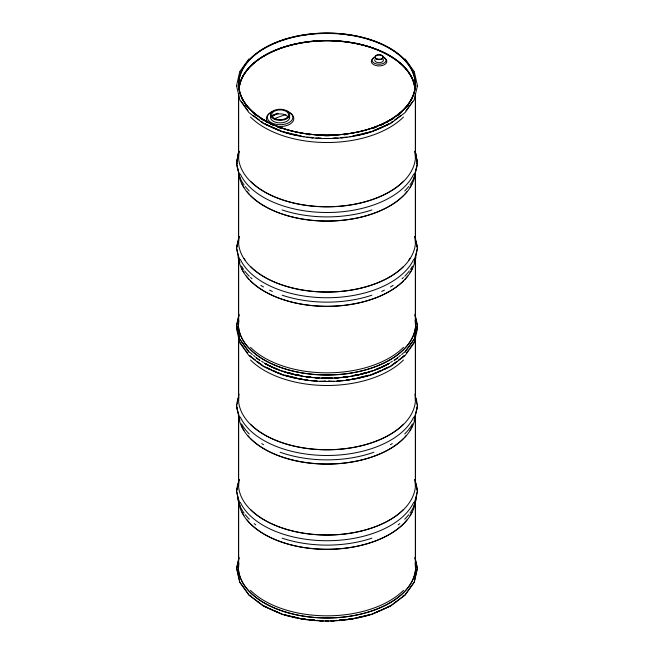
<?xml version="1.0" encoding="UTF-8"?>
<svg xmlns="http://www.w3.org/2000/svg" width="654" height="654" viewBox="0 0 654 654"><rect width="100%" height="100%" fill="white"/><g stroke="black" fill="none" stroke-linecap="round" stroke-linejoin="round"><path stroke-width="0.98" d="M238.669 483.976L238.669 414.023M238.669 240.991L238.669 172.051M415.331 414.023L415.331 483.976M415.331 172.051L415.331 240.991M239.045 479.349L236.47 491.113L239.707 505.771M236.977 85.404L236.977 86.066M236.977 328.39L236.977 329.044M417.023 86.066L417.023 85.404M417.023 329.044L417.023 328.39M239.691 71.817L236.544 85.731L239.879 100.005L248.888 112.562L263.439 123.549L282.258 131.846C311.279 140.741 342.721 140.741 371.742 131.846L390.561 123.549L405.112 112.562L414.121 100.005L417.456 85.731L414.309 71.817M236.535 162.11L239.045 151.123M236.723 162.135L239.135 151.532M239.045 236.364L236.47 248.136L239.707 262.794M239.135 236.781L236.658 248.136L239.797 262.377M239.029 314.263L236.544 325.283L239.691 339.197L249.158 352.351M238.988 315.285L236.732 325.283L239.65 338.167M237.05 326.379L236.609 329.126L239.691 342.631L248.888 355.547L263.439 366.534L282.054 374.783M239.045 394.1L236.47 405.864L239.707 420.53M236.805 404.744L236.723 406.616L239.797 420.105M239.135 479.766L236.658 491.113L239.879 505.714M239.029 557.241L236.544 568.269L239.691 582.183L248.888 595.091L263.439 606.078L282.258 614.376C311.279 623.27 342.721 623.27 371.742 614.376L390.561 606.078L405.112 595.091L414.309 582.183L417.456 568.269L414.971 557.241M238.988 558.263L236.732 568.269L239.65 581.153M414.121 177.487L417.277 163.639M414.293 177.545L417.465 163.663M414.203 262.377L417.342 248.136L414.865 236.781M414.293 262.794L417.53 248.136L414.955 236.364M414.35 338.167L417.268 325.283L415.012 315.285M414.203 420.105L417.277 406.616L417.195 404.744M414.293 420.53L417.53 405.864L414.955 394.1M414.121 505.714L417.342 491.113L414.865 479.766M414.293 505.771L417.53 491.113L414.955 479.349M414.35 581.153L417.268 568.269L415.012 558.263M414.137 339.132L404.728 352.204M413.957 342.5L409.878 348.263M414.137 582.117L404.973 594.968L390.463 605.915L371.881 614.155L350.135 619.354L339.074 620.196M239.879 71.466L248.888 58.909M405.954 110.755L412.682 101.37M406.51 352.956L408.758 349.825M404.842 352.351L414.309 339.197L417.456 325.283L414.971 314.263M390.373 123.222L392.743 121.44M394.329 120.246L400.657 115.488M390.373 366.207L396.7 361.441M398.286 360.256L404.613 355.49M371.807 131.446L387.585 124.456M372.739 374.023L376.451 372.371M378.306 371.554L381.094 370.319M382.95 369.494L389.441 366.616M371.946 374.783L390.561 366.534L405.112 355.547L414.309 342.631L417.391 329.126L416.95 326.379M353.046 135.934L370.671 131.724M351.092 379.385L355.008 378.453M356.961 377.979L368.709 375.175M371.742 374.832C342.721 383.726 311.279 383.726 282.258 374.832M329.011 620.957L324.989 620.957M330.998 620.793A88.331 50.996 0 0 0 334.006 620.687A88.666 51.192 0 0 1 331.014 620.818L337.055 620.352M314.926 620.196L303.865 619.354L282.119 614.155L263.537 605.915L249.027 594.968L239.863 582.117M316.945 620.352L322.978 620.809A88.666 51.192 0 0 1 319.961 620.711A88.331 50.996 0 0 0 323.002 620.793M283.329 131.724L300.954 135.934M285.291 375.175L297.039 377.979M298.992 378.453L302.908 379.385M266.415 124.456L282.193 131.446M264.559 366.616L271.05 369.494M272.906 370.319L275.694 371.554M277.549 372.371L281.261 374.023M253.343 115.488L259.671 120.246M261.257 121.44L263.627 123.222M249.387 355.49L255.714 360.256M257.3 361.441L263.627 366.207M249.272 352.204L239.863 339.132M405.112 58.909L414.121 71.466M241.318 101.37L248.046 110.755M244.122 348.263L240.043 342.5M245.242 349.825L247.49 352.956M414.955 151.123L417.465 162.11M414.865 151.532L417.277 162.135M236.723 163.639L239.879 177.487M236.535 163.663L239.707 177.545M415.519 93.448L415.519 155.742M415.519 172.059L415.519 240.983M415.519 256.303L415.519 323.697M415.519 336.426L415.519 398.719M415.519 414.031L415.519 483.968M415.519 499.28L415.519 566.683M415.331 93.563L415.331 155.742M415.331 256.286L415.331 321.85M415.331 336.548L415.331 398.719M415.331 499.272L415.331 564.827M238.669 93.563L238.669 155.742M238.669 256.286L238.669 321.85M238.669 336.548L238.669 398.719M238.669 499.272L238.669 564.827M238.481 93.448L238.481 155.742M238.481 172.059L238.481 240.983M238.481 256.303L238.481 323.697M238.481 336.426L238.481 398.719M238.481 414.031L238.481 483.968M238.481 499.28L238.481 566.683M382.598 56.669A7.039 4.063 0 0 1 384.846 62.522A7.039 4.063 0 0 1 374.554 63.307A7.039 4.063 0 0 1 374.096 57.315M286.485 110.951A12.769 7.374 0 0 1 289.886 122.077A12.769 7.374 0 0 1 270.315 122.077A12.769 7.374 0 0 1 273.715 110.951M403.493 117.025A88.331 50.996 0 0 1 250.507 117.025M239.053 86.778A88.331 50.996 0 0 1 239.92 82.976M240.541 81.096A88.331 50.996 0 0 1 241.269 79.24M241.678 78.325A88.331 50.996 0 0 1 327 40.532A88.331 50.996 0 0 1 412.322 78.325M412.731 79.24A88.331 50.996 0 0 1 413.459 81.096M414.08 82.976A88.331 50.996 0 0 1 414.947 86.778M239.102 87.889A88.143 50.889 0 0 1 327 40.785A88.143 50.889 0 0 1 414.898 87.889M415.265 319.953A88.331 50.996 0 0 1 415.265 323.746M403.493 347.348A88.331 50.996 0 0 1 250.507 347.348M238.735 323.746A88.331 50.996 0 0 1 238.735 319.953M413.68 174.103A89.745 51.813 0 0 1 327 212.501A89.745 51.813 0 0 1 240.32 174.103M237.402 163.582A89.745 51.813 0 0 1 237.32 158.767M237.508 156.829A89.745 51.813 0 0 1 238.26 152.962M274.263 118.775A89.745 51.813 0 0 1 285.855 114.646M415.74 152.962A89.745 51.813 0 0 1 416.492 156.829M416.68 158.767A89.745 51.813 0 0 1 416.598 163.582M272.767 116.306A8.469 4.889 0 0 1 281.212 113.902A8.469 4.889 0 0 1 288.283 117.491M289.395 115.897A9.622 5.551 0 0 1 280.1 122.887A9.622 5.551 0 0 1 270.805 115.897M415.265 153.845A88.331 50.996 0 0 1 415.265 157.63M403.493 181.24A88.331 50.996 0 0 1 250.507 181.24M238.735 157.63A88.331 50.996 0 0 1 238.735 153.845M272.309 115.693A88.331 50.996 0 0 1 277.95 113.33M415.38 152.889A88.519 51.102 0 0 1 327 206.844A88.519 51.102 0 0 1 238.62 152.889M272.195 115.611A88.519 51.102 0 0 1 277.844 113.24M238.996 88.552A88.143 50.889 0 0 1 327 40.507A88.143 50.889 0 0 1 415.004 88.552M413.68 259.352A89.745 51.813 0 0 1 327 297.75A89.745 51.813 0 0 1 240.32 259.352M237.255 245.937A89.745 51.813 0 0 1 237.32 244.016M416.68 244.016A89.745 51.813 0 0 1 416.745 245.937M410.009 258.42A88.331 50.996 0 0 1 408.897 260.096M403.493 266.489A88.331 50.996 0 0 1 250.507 266.489M245.103 260.096A88.331 50.996 0 0 1 243.991 258.42M238.735 242.887A88.331 50.996 0 0 1 238.735 239.094M415.265 239.094A88.331 50.996 0 0 1 415.265 242.887M415.38 238.138A88.519 51.102 0 0 1 327 292.093A88.519 51.102 0 0 1 238.62 238.138M415.503 256.229A88.519 51.102 0 0 1 414.963 260.995M414.522 262.9A88.519 51.102 0 0 1 327 306.383A88.519 51.102 0 0 1 239.478 262.9M239.037 260.995A88.519 51.102 0 0 1 238.497 256.229M412.322 268.475A88.331 50.996 0 0 1 410.009 272.71M407.687 276.029A88.331 50.996 0 0 1 404.981 279.233M403.493 280.779A88.331 50.996 0 0 1 250.507 280.779M249.019 279.233A88.331 50.996 0 0 1 246.313 276.029M243.991 272.71A88.331 50.996 0 0 1 241.678 268.475M415.977 257.087A89.745 51.813 0 0 1 414.84 260.921M412.445 266.162A89.745 51.813 0 0 1 410.467 269.366M409.33 270.936A89.745 51.813 0 0 1 404.72 276.233M403.387 277.517A89.745 51.813 0 0 1 401.989 278.784M393.144 285.34A89.745 51.813 0 0 1 390.454 286.967M384.397 290.155A89.745 51.813 0 0 1 381.634 291.431M371.873 295.199A89.745 51.813 0 0 1 282.127 295.199M272.366 291.431A89.745 51.813 0 0 1 269.603 290.155M263.546 286.967A89.745 51.813 0 0 1 260.856 285.34M252.011 278.784A89.745 51.813 0 0 1 250.613 277.517M249.28 276.233A89.745 51.813 0 0 1 244.67 270.936M243.533 269.366A89.745 51.813 0 0 1 241.555 266.162M239.16 260.921A89.745 51.813 0 0 1 238.023 257.087M416.729 166.042A89.745 51.813 0 0 1 416.353 169.909M415.176 174.724A89.745 51.813 0 0 1 409.911 184.91M408.734 186.472A89.745 51.813 0 0 1 404.72 190.984M371.873 209.95A89.745 51.813 0 0 1 282.127 209.95M249.28 190.984A89.745 51.813 0 0 1 245.266 186.472M244.089 184.91A89.745 51.813 0 0 1 238.824 174.724M237.647 169.909A89.745 51.813 0 0 1 237.271 166.042M415.127 174.79A88.519 51.102 0 0 1 327 221.134A88.519 51.102 0 0 1 238.873 174.79M412.502 97.806A88.519 51.102 0 0 1 411.194 100.356M408.48 104.55A88.519 51.102 0 0 1 405.145 108.589M400.967 112.652A88.519 51.102 0 0 1 397.223 115.693M393.103 118.57A88.519 51.102 0 0 1 389.588 120.72M387.945 121.644A88.519 51.102 0 0 1 385.378 122.993M383.612 123.868A88.519 51.102 0 0 1 380.881 125.127M376.156 127.08A88.519 51.102 0 0 1 373.23 128.159M337.047 135.353A88.519 51.102 0 0 1 335.028 135.476A88.666 51.192 0 0 0 337.063 135.337M328.995 135.672A88.519 51.102 0 0 1 325.005 135.672M316.953 135.353A88.519 51.102 0 0 0 318.972 135.476A88.666 51.192 0 0 1 316.937 135.337M280.77 128.159A88.519 51.102 0 0 1 277.844 127.08M273.119 125.127A88.519 51.102 0 0 1 270.388 123.868M268.622 122.993A88.519 51.102 0 0 1 266.055 121.644M264.412 120.72A88.519 51.102 0 0 1 260.897 118.57M256.777 115.693A88.519 51.102 0 0 1 253.033 112.652M248.855 108.589A88.519 51.102 0 0 1 245.52 104.55M242.806 100.356A88.519 51.102 0 0 1 241.498 97.806M411.914 184.076A88.331 50.996 0 0 1 410.009 187.461M407.041 191.589A88.331 50.996 0 0 1 404.246 194.761M403.493 195.521A88.331 50.996 0 0 1 250.507 195.521M249.754 194.761A88.331 50.996 0 0 1 246.959 191.589M243.991 187.461A88.331 50.996 0 0 1 242.086 184.076M408.619 104.477A88.666 51.192 0 0 1 406.682 106.929M401.793 111.965A88.666 51.192 0 0 1 397.346 115.635M394.076 117.957A88.666 51.192 0 0 1 389.702 120.671M388.885 121.137A88.666 51.192 0 0 1 387.209 122.061M383.71 123.827A88.666 51.192 0 0 1 380.98 125.086M376.238 127.048A88.666 51.192 0 0 1 373.311 128.127M330.008 135.64A88.666 51.192 0 0 1 323.992 135.64M280.689 128.127A88.666 51.192 0 0 1 277.762 127.048M273.02 125.086A88.666 51.192 0 0 1 270.29 123.827M266.791 122.061A88.666 51.192 0 0 1 265.115 121.137M264.298 120.671A88.666 51.192 0 0 1 259.924 117.957M256.654 115.635A88.666 51.192 0 0 1 252.207 111.965M247.318 106.929A88.666 51.192 0 0 1 245.381 104.477M282.667 40.139A88.666 51.192 0 0 1 285.414 39.265M304.053 35.03A88.666 51.192 0 0 1 306.963 34.605M347.037 34.605A88.666 51.192 0 0 1 349.947 35.03M368.586 39.265A88.666 51.192 0 0 1 371.333 40.139M388.885 123.81A88.666 51.192 0 0 1 386.351 125.184M381.903 127.35A88.666 51.192 0 0 1 379.107 128.568M377.203 129.345A88.666 51.192 0 0 1 374.292 130.448M367.654 132.648A88.666 51.192 0 0 1 363.853 133.71M358.964 134.904A88.666 51.192 0 0 1 355.98 135.533M345.067 137.266A88.666 51.192 0 0 1 341.086 137.692M336.058 138.076A88.666 51.192 0 0 1 333.025 138.223M320.975 138.223A88.666 51.192 0 0 1 317.942 138.076M312.914 137.692A88.666 51.192 0 0 1 308.933 137.266M298.02 135.533A88.666 51.192 0 0 1 295.036 134.904M290.147 133.71A88.666 51.192 0 0 1 286.346 132.648M279.708 130.448A88.666 51.192 0 0 1 276.797 129.345M274.893 128.568A88.666 51.192 0 0 1 272.097 127.35M267.649 125.184A88.666 51.192 0 0 1 265.115 123.81M343.08 137.34A88.666 51.192 0 0 1 341.086 137.536M312.914 137.536A88.666 51.192 0 0 1 310.92 137.34M382.843 58.934A4.349 2.51 0 0 1 379.647 62.678A4.349 2.51 0 0 1 374.881 59.547M415.535 321.016A88.666 51.192 0 0 1 327 375.061A88.666 51.192 0 0 1 238.465 321.016M401.098 115.423A88.666 51.192 0 0 1 399.643 116.657M393.226 121.35A88.666 51.192 0 0 1 391.484 122.445M388.885 123.966A88.666 51.192 0 0 1 373.311 130.955M370.426 131.936A88.666 51.192 0 0 1 355.98 135.68M353.978 136.073A88.666 51.192 0 0 1 349.947 136.751M347.037 137.168A88.666 51.192 0 0 1 341.086 137.847M338.069 138.092A88.666 51.192 0 0 1 333.025 138.378M329.003 138.484A88.666 51.192 0 0 1 324.997 138.484M320.975 138.378A88.666 51.192 0 0 1 315.931 138.092M312.914 137.847A88.666 51.192 0 0 1 306.963 137.168M304.053 136.751A88.666 51.192 0 0 1 300.022 136.073M298.02 135.68A88.666 51.192 0 0 1 283.574 131.936M280.689 130.955A88.666 51.192 0 0 1 265.115 123.966M262.516 122.445A88.666 51.192 0 0 1 260.774 121.35M254.357 116.657A88.666 51.192 0 0 1 252.902 115.423M415.535 320.861A88.666 51.192 0 0 1 327 374.906A88.666 51.192 0 0 1 238.465 320.861M400.379 355.433A88.666 51.192 0 0 1 398.899 356.659M392.359 361.294A88.666 51.192 0 0 1 390.593 362.373M386.351 364.728A88.666 51.192 0 0 1 380.98 367.311M379.107 368.12A88.666 51.192 0 0 1 375.273 369.641M371.333 371.031A88.666 51.192 0 0 1 367.654 372.191M361.907 373.753A88.666 51.192 0 0 0 365.766 372.739A88.519 51.102 0 0 1 353.928 375.551M356.978 374.873A88.666 51.192 0 0 1 353.978 375.461M347.037 376.565A88.666 51.192 0 0 1 343.08 377.039M335.044 377.677A88.666 51.192 0 0 0 338.069 377.489A88.331 50.996 0 0 1 335.012 377.652M330.008 377.857A88.666 51.192 0 0 1 323.992 377.857M318.956 377.677A88.666 51.192 0 0 1 315.931 377.489A88.331 50.996 0 0 0 318.988 377.652M310.92 377.039A88.666 51.192 0 0 1 306.963 376.565M300.022 375.461A88.666 51.192 0 0 1 297.022 374.873M292.093 373.753A88.666 51.192 0 0 1 288.234 372.739A88.519 51.102 0 0 0 300.072 375.551M286.346 372.191A88.666 51.192 0 0 1 282.667 371.031M278.727 369.641A88.666 51.192 0 0 1 274.893 368.12M273.02 367.311A88.666 51.192 0 0 1 267.649 364.728M263.407 362.373A88.666 51.192 0 0 1 261.641 361.294M255.101 356.659A88.666 51.192 0 0 1 253.621 355.433M365.7 372.657A88.519 51.102 0 0 1 361.85 373.671M346.015 376.606A88.519 51.102 0 0 1 343.056 376.949M337.047 377.472A88.519 51.102 0 0 1 335.028 377.587M328.995 377.791A88.519 51.102 0 0 1 325.005 377.791M318.972 377.587A88.519 51.102 0 0 1 316.953 377.472M310.944 376.949A88.519 51.102 0 0 1 307.985 376.606M292.15 373.671A88.519 51.102 0 0 1 288.3 372.657M388.77 363.469A88.519 51.102 0 0 1 387.103 364.384M384.503 365.717A88.519 51.102 0 0 1 382.713 366.575M380.881 367.409A88.519 51.102 0 0 1 378.069 368.603M347.977 376.516A88.519 51.102 0 0 1 344.045 377.015M339.058 377.497A88.519 51.102 0 0 1 335.028 377.759M331.006 377.922A88.519 51.102 0 0 1 322.994 377.922M318.972 377.759A88.519 51.102 0 0 1 314.942 377.497M309.955 377.015A88.519 51.102 0 0 1 306.023 376.516M275.931 368.603A88.519 51.102 0 0 1 273.119 367.409M271.287 366.575A88.519 51.102 0 0 1 269.497 365.717M266.897 364.384A88.519 51.102 0 0 1 265.23 363.469M356.863 374.856A88.331 50.996 0 0 1 353.871 375.445M346.955 376.541A88.331 50.996 0 0 1 344.012 376.908M328.995 377.849A88.331 50.996 0 0 1 325.005 377.849M309.988 376.908A88.331 50.996 0 0 1 307.045 376.541M300.129 375.445A88.331 50.996 0 0 1 297.137 374.856M378.102 59.359A3.76 2.175 0 0 1 380.955 59.579M289.812 112.995A13.734 7.93 0 0 1 291.995 122.568A13.734 7.93 0 0 1 276.544 126.263M267.658 121.955A13.734 7.93 0 0 1 270.388 112.995M384.56 58.288A7.758 4.48 0 0 1 384.56 64.623A7.758 4.48 0 0 1 373.589 64.623A7.758 4.48 0 0 1 373.589 58.288M239.176 88.691A87.963 50.783 0 0 1 327 40.744A87.963 50.783 0 0 1 414.824 88.691M415.265 562.939A88.331 50.996 0 0 1 415.265 566.724M403.493 590.333A88.331 50.996 0 0 1 250.507 590.333M238.735 566.724A88.331 50.996 0 0 1 238.735 562.939M415.38 395.874A88.519 51.102 0 0 1 327 449.821A88.519 51.102 0 0 1 238.62 395.874M413.68 502.329A89.745 51.813 0 0 1 327 540.735A89.745 51.813 0 0 1 240.32 502.329M237.255 488.922A89.745 51.813 0 0 1 237.647 484.091M416.353 484.091A89.745 51.813 0 0 1 416.745 488.922M403.493 509.474A88.331 50.996 0 0 1 250.507 509.474M238.735 485.865A88.331 50.996 0 0 1 238.735 482.08M415.265 482.08A88.331 50.996 0 0 1 415.265 485.865M413.68 417.08A89.745 51.813 0 0 1 327 455.486A89.745 51.813 0 0 1 240.32 417.08M237.255 403.673A89.745 51.813 0 0 1 237.647 398.85M416.353 398.85A89.745 51.813 0 0 1 416.745 403.673M403.493 424.217A88.331 50.996 0 0 1 250.507 424.217M238.735 400.616A88.331 50.996 0 0 1 238.735 396.831M415.265 396.831A88.331 50.996 0 0 1 415.265 400.616M415.38 481.115A88.519 51.102 0 0 1 327 535.07A88.519 51.102 0 0 1 238.62 481.115M415.503 499.206A88.519 51.102 0 0 1 415.38 501.111M415.127 503.024A88.519 51.102 0 0 1 327 549.36A88.519 51.102 0 0 1 238.873 503.024M238.62 501.111A88.519 51.102 0 0 1 238.497 499.206M411.914 512.311A88.331 50.996 0 0 1 410.009 515.695M407.041 519.824A88.331 50.996 0 0 1 404.246 522.987M403.493 523.756A88.331 50.996 0 0 1 250.507 523.756M249.754 522.987A88.331 50.996 0 0 1 246.959 519.824M243.991 515.695A88.331 50.996 0 0 1 242.086 512.311M416.492 497.171A89.745 51.813 0 0 1 415.74 501.038M415.176 502.951A89.745 51.813 0 0 1 409.911 513.137M408.734 514.698A89.745 51.813 0 0 1 404.72 519.211M399.766 523.633A89.745 51.813 0 0 1 398.196 524.851M371.873 538.177A89.745 51.813 0 0 1 282.127 538.177M255.804 524.851A89.745 51.813 0 0 1 254.234 523.633M249.28 519.211A89.745 51.813 0 0 1 245.266 514.698M244.089 513.137A89.745 51.813 0 0 1 238.824 502.951M238.26 501.038A89.745 51.813 0 0 1 237.508 497.171M416.745 408.063A89.745 51.813 0 0 1 416.68 409.984M412.445 423.898A89.745 51.813 0 0 1 404.72 433.97M392.261 443.625A89.745 51.813 0 0 1 390.454 444.695M373.875 452.241A89.745 51.813 0 0 1 280.125 452.241M263.546 444.695A89.745 51.813 0 0 1 261.739 443.625M249.28 433.97A89.745 51.813 0 0 1 241.555 423.898M237.32 409.984A89.745 51.813 0 0 1 237.255 408.063M415.503 413.957A88.519 51.102 0 0 1 415.38 415.862M414.522 420.636A88.519 51.102 0 0 1 327 464.119A88.519 51.102 0 0 1 239.478 420.636M238.62 415.862A88.519 51.102 0 0 1 238.497 413.957M412.322 426.204A88.331 50.996 0 0 1 410.009 430.438M406.379 435.376A88.331 50.996 0 0 1 404.246 437.739M403.493 438.507A88.331 50.996 0 0 1 250.507 438.507M249.754 437.739A88.331 50.996 0 0 1 247.621 435.376M243.991 430.438A88.331 50.996 0 0 1 241.678 426.204M403.493 360.002A88.331 50.996 0 0 1 250.507 360.002M386.351 368.161A88.666 51.192 0 0 1 384.601 369.052M378.159 371.946A88.666 51.192 0 0 1 375.273 373.074M368.586 375.347A88.666 51.192 0 0 1 365.766 376.173M363.853 376.696A88.666 51.192 0 0 1 359.953 377.66M354.975 378.707A88.666 51.192 0 0 1 351.966 379.255M348.983 379.729A88.666 51.192 0 0 1 346.048 380.129M340.08 380.767A88.666 51.192 0 0 1 337.063 380.996M332.019 381.241A88.666 51.192 0 0 1 327.997 381.323M326.003 381.323A88.666 51.192 0 0 1 321.981 381.241M316.937 380.996A88.666 51.192 0 0 1 313.92 380.767M307.952 380.129A88.666 51.192 0 0 1 305.017 379.729M302.034 379.255A88.666 51.192 0 0 1 299.025 378.707M294.047 377.66A88.666 51.192 0 0 1 290.147 376.696M288.234 376.173A88.666 51.192 0 0 1 285.414 375.347M278.727 373.074A88.666 51.192 0 0 1 275.841 371.946M269.399 369.052A88.666 51.192 0 0 1 267.649 368.161M330.008 381.143A88.666 51.192 0 0 1 327.997 381.168M326.003 381.168A88.666 51.192 0 0 1 323.992 381.143M403.788 595.279A88.666 51.192 0 0 1 402.48 596.546M396.553 601.435A88.666 51.192 0 0 1 394.91 602.596M380.048 610.697A88.666 51.192 0 0 1 377.203 611.874M366.714 615.447A88.666 51.192 0 0 1 363.853 616.24M361.907 616.738A88.666 51.192 0 0 1 357.975 617.646M352.972 618.627A88.666 51.192 0 0 1 348.01 619.412M343.08 620.025A88.666 51.192 0 0 1 339.074 620.393A88.331 50.996 0 0 0 343.023 620M310.92 620.025A88.666 51.192 0 0 0 314.926 620.393A88.331 50.996 0 0 1 310.977 620M305.99 619.412A88.666 51.192 0 0 1 301.028 618.627M296.025 617.646A88.666 51.192 0 0 1 292.093 616.738M290.147 616.24A88.666 51.192 0 0 1 287.286 615.447M276.797 611.874A88.666 51.192 0 0 1 273.952 610.697M259.09 602.596A88.666 51.192 0 0 1 257.447 601.435M251.52 596.546A88.666 51.192 0 0 1 250.212 595.279M238.334 569.675A88.666 51.192 0 0 1 238.465 566.822M415.535 566.822A88.666 51.192 0 0 1 415.666 569.675M403.657 352.686A88.519 51.102 0 0 1 401.662 354.582M398.008 357.648A88.519 51.102 0 0 1 393.953 360.558M389.588 363.272A88.519 51.102 0 0 1 264.412 363.272M260.047 360.558A88.519 51.102 0 0 1 255.992 357.648M252.338 354.582A88.519 51.102 0 0 1 250.343 352.686M397.853 357.583A88.331 50.996 0 0 1 394.648 359.921M389.457 363.191A88.331 50.996 0 0 1 372.151 370.965M371.161 371.3A88.331 50.996 0 0 1 350.863 376.23M348.901 376.541A88.331 50.996 0 0 1 344.012 377.178M342.026 377.383A88.331 50.996 0 0 1 335.012 377.922M333 378.012A88.331 50.996 0 0 1 321 378.012M318.988 377.922A88.331 50.996 0 0 1 311.974 377.383M309.988 377.178A88.331 50.996 0 0 1 305.099 376.541M303.137 376.23A88.331 50.996 0 0 1 282.839 371.3M281.849 370.965A88.331 50.996 0 0 1 264.543 363.191M259.352 359.921A88.331 50.996 0 0 1 256.147 357.583M415.609 564.95A88.666 51.192 0 0 1 327 618.046A88.666 51.192 0 0 1 238.391 564.95M403.788 355.882A88.666 51.192 0 0 1 402.48 357.149M397.346 361.449A88.666 51.192 0 0 1 394.91 363.199M387.209 367.867A88.666 51.192 0 0 1 384.601 369.199M382.811 370.066A88.666 51.192 0 0 1 365.766 376.328M363.853 376.843A88.666 51.192 0 0 1 351.966 379.41M349.947 379.729A88.666 51.192 0 0 1 346.048 380.285M343.08 380.628A88.666 51.192 0 0 1 337.063 381.143M334.039 381.315A88.666 51.192 0 0 1 327.997 381.47M326.003 381.47A88.666 51.192 0 0 1 319.961 381.315M316.937 381.143A88.666 51.192 0 0 1 310.92 380.628M307.952 380.285A88.666 51.192 0 0 1 304.053 379.729M302.034 379.41A88.666 51.192 0 0 1 290.147 376.843M288.234 376.328A88.666 51.192 0 0 1 271.189 370.066M269.399 369.199A88.666 51.192 0 0 1 266.791 367.867M259.09 363.199A88.666 51.192 0 0 1 256.654 361.449M251.52 357.149A88.666 51.192 0 0 1 250.212 355.882M415.535 563.846A88.666 51.192 0 0 1 327 617.891A88.666 51.192 0 0 1 238.465 563.846M389.326 363.289A88.143 50.889 0 0 1 386.849 364.662M385.132 365.553A88.143 50.889 0 0 1 382.484 366.845M379.729 368.079A88.143 50.889 0 0 1 376.908 369.248M368.341 372.249A88.143 50.889 0 0 1 356.798 375.192M347.887 376.745A88.143 50.889 0 0 1 343.971 377.235M339.001 377.718A88.143 50.889 0 0 1 334.995 377.979M330.989 378.143A88.143 50.889 0 0 1 323.011 378.143M319.005 377.979A88.143 50.889 0 0 1 314.999 377.718M310.029 377.235A88.143 50.889 0 0 1 306.113 376.745M297.202 375.192A88.143 50.889 0 0 1 285.659 372.249M277.092 369.248A88.143 50.889 0 0 1 274.271 368.079M271.516 366.845A88.143 50.889 0 0 1 268.868 365.553M267.151 364.662A88.143 50.889 0 0 1 264.674 363.289M360.877 616.894A88.519 51.102 0 0 1 357.918 617.564M349.906 619.044A88.519 51.102 0 0 1 347.977 619.33A88.331 50.996 0 0 0 349.857 619.109M342.058 620.041A88.519 51.102 0 0 1 339.058 620.303M333.017 620.662A88.519 51.102 0 0 1 331.006 620.728M322.994 620.728A88.519 51.102 0 0 1 320.983 620.662M314.942 620.303A88.519 51.102 0 0 1 311.942 620.041M304.094 619.044A88.519 51.102 0 0 0 306.023 619.33A88.331 50.996 0 0 1 304.143 619.109M296.082 617.564A88.519 51.102 0 0 1 293.123 616.894M389.588 605.988A88.519 51.102 0 0 1 386.244 607.819M384.503 608.702A88.519 51.102 0 0 1 381.805 609.978M379.958 610.795A88.519 51.102 0 0 1 374.211 613.076M370.352 614.4A88.519 51.102 0 0 1 363.788 616.33M361.85 616.828A88.519 51.102 0 0 1 357.918 617.736M355.931 618.144A88.519 51.102 0 0 1 347.977 619.493M344.045 619.992A88.519 51.102 0 0 1 339.058 620.474M335.028 620.744A88.519 51.102 0 0 1 331.006 620.899M322.994 620.899A88.519 51.102 0 0 1 318.972 620.744M314.942 620.474A88.519 51.102 0 0 1 309.955 619.992M306.023 619.493A88.519 51.102 0 0 1 298.069 618.144M296.082 617.736A88.519 51.102 0 0 1 292.15 616.828M290.212 616.33A88.519 51.102 0 0 1 283.648 614.4M279.789 613.076A88.519 51.102 0 0 1 274.042 610.795M272.195 609.978A88.519 51.102 0 0 1 269.497 608.702M267.756 607.819A88.519 51.102 0 0 1 264.412 605.988M361.776 616.722A88.331 50.996 0 0 1 357.852 617.629M296.148 617.629A88.331 50.996 0 0 1 292.224 616.722M275.293 119.608A9.622 5.551 0 0 0 289.722 114.802A9.622 5.551 0 0 0 275.293 109.986A9.622 5.551 0 0 0 275.293 119.608M376.908 59.326A4.349 2.51 0 0 0 383.424 57.151A4.349 2.51 0 0 0 376.908 54.977A4.349 2.51 0 0 0 376.908 59.326M282.839 128.315A88.331 50.996 0 0 0 415.331 84.153A88.331 50.996 0 0 0 282.839 39.984A88.331 50.996 0 0 0 282.839 128.315M282.929 128.388A88.143 50.889 0 0 0 415.143 84.325A88.143 50.889 0 0 0 282.929 40.254A88.143 50.889 0 0 0 282.929 128.388M275.865 119.036A8.469 4.889 0 0 0 288.577 114.802A8.469 4.889 0 0 0 275.865 110.567A8.469 4.889 0 0 0 275.865 119.036M282.741 128.405A88.519 51.102 0 0 0 415.519 84.153A88.519 51.102 0 0 0 282.741 39.894A88.519 51.102 0 0 0 282.741 128.405M344.045 134.732A88.519 51.102 0 0 0 346.015 134.495A88.666 51.192 0 0 1 344.078 134.708M307.985 134.495A88.519 51.102 0 0 0 309.955 134.732A88.666 51.192 0 0 1 307.952 134.471M377.195 59.032A3.76 2.175 0 0 0 382.843 57.151A3.76 2.175 0 0 0 377.195 55.271A3.76 2.175 0 0 0 377.195 59.032"/></g></svg>
